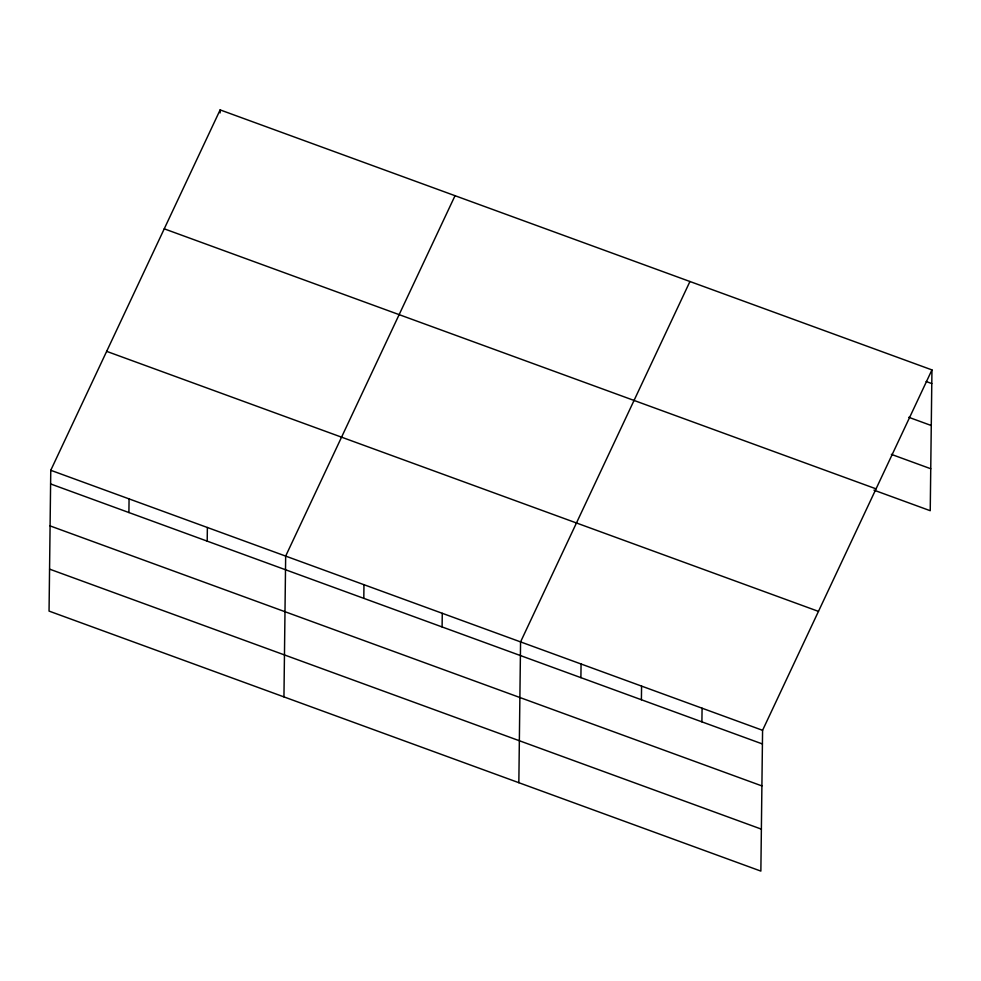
<?xml version="1.0" encoding="UTF-8"?>
<svg xmlns="http://www.w3.org/2000/svg" width="981" height="981" viewBox="0 0 981 981"><rect width="100%" height="100%" fill="white"/><g stroke="black" fill="none" stroke-linecap="round" stroke-linejoin="round"><path stroke-width="1.47" d="M50.767 470.291L49.05 611.089L760.864 871.103L762.58 730.305L931.95 369.911L220.136 109.897L50.767 470.291L762.58 730.305M128.903 512.548L129.075 498.9M207.199 541.144L207.371 527.496M220.1 112.925L220.136 109.897M283.95 696.89L285.667 556.092L455.037 195.697M363.804 598.349L363.963 584.701M442.1 626.945L442.272 613.297M518.839 782.703L520.568 641.905L689.937 281.51M580.899 677.65L581.071 664.002M641.402 699.76L641.574 686.111M701.905 721.857L702.077 708.208M931.95 369.911L930.233 510.709L873.948 490.144M926.15 381.511L931.778 383.559M908.762 417.293L931.276 425.521M891.349 454.362L930.748 468.746M164.244 228.831L876.058 488.845M106.659 351.357L818.473 611.384M50.607 483.94L762.409 743.954M50.092 525.902L761.906 785.916M49.565 569.127L761.379 829.141"/></g></svg>
